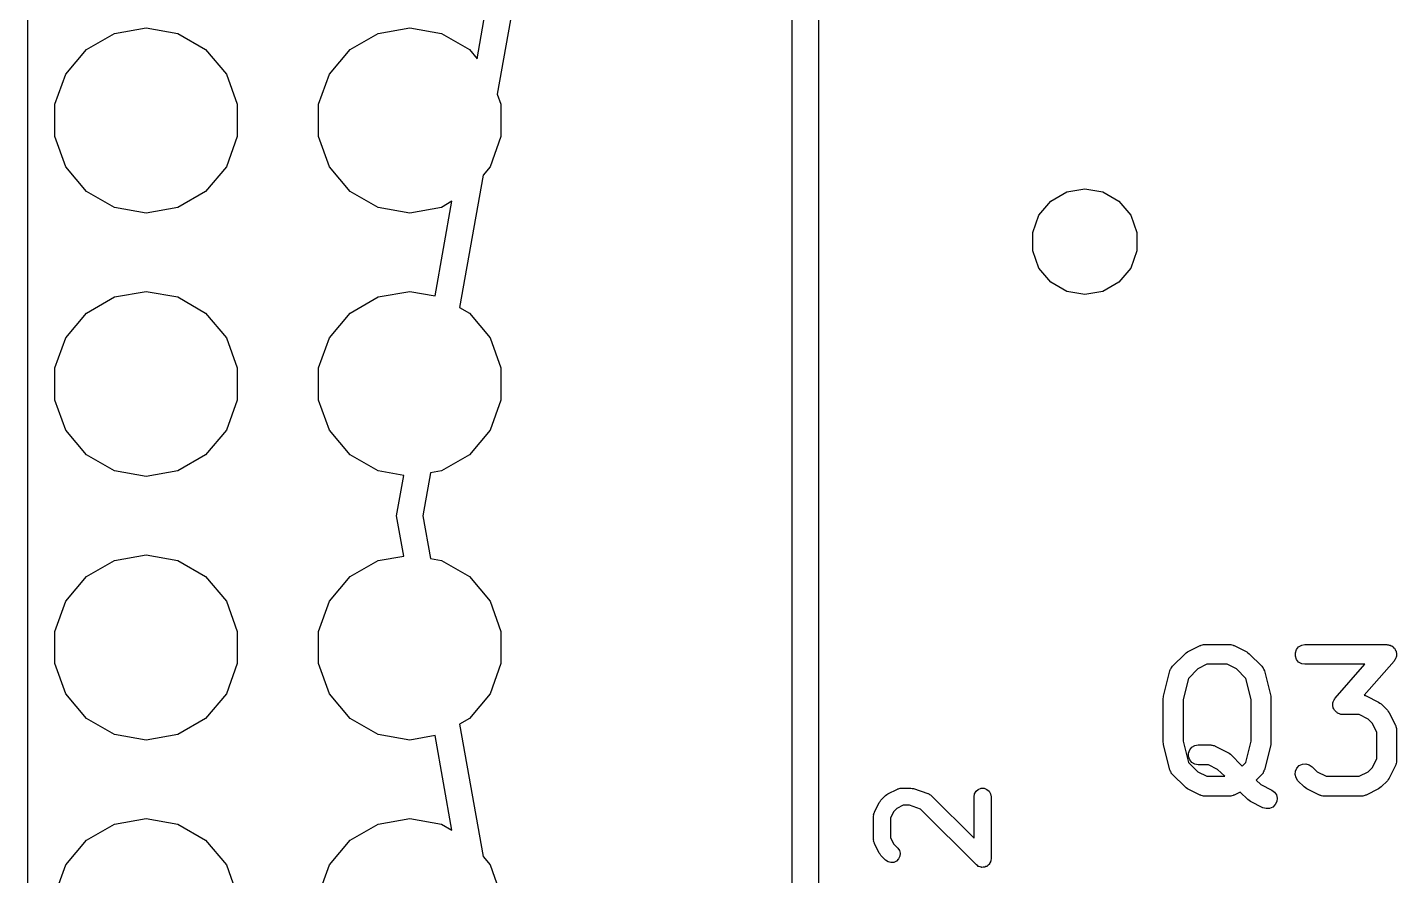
# Model space of a CAD drawing. Extents: x 173.7 to 229.3, y -126 to -74.1.
# Drawn here: x 182.1 to 192.49, y -102.73 to -96.29 of the extents above; entities that cross this region are included whole.
import ezdxf

# ---------------------------------------------------------------- set-up
doc = ezdxf.new("R2010")
doc.units = 0
doc.header["$MEASUREMENT"] = 0
doc.layers.add('BLACK', color=7, linetype='CONTINUOUS')

msp = doc.modelspace()

# ---------------------------------------------------------------- linework, layer by layer
at = {"layer": 'Black'}
for p, q in [((188.1, -91.2635), (188.1, -108.737)), ((187.9, -108.39), (187.9, -91.6099)), ((185.511, -96.5325), (185.81, -94.8354)), ((185.998, -94.9038), (185.664, -96.8006)), ((182.1, -95.5954), (182.1, -104.405)), ((182.548, -96.4617), (182.76, -96.3397)), ((182.76, -96.3397), (183, -96.2973)), ((183, -96.2973), (183.24, -96.3397)), ((183.24, -96.3397), (183.452, -96.4617)), ((184.548, -96.4617), (184.76, -96.3397)), ((184.76, -96.3397), (185, -96.2973)), ((185, -96.2973), (185.24, -96.3397)), ((185.24, -96.3397), (185.452, -96.4617)), ((182.391, -96.6487), (182.548, -96.4617)), ((183.452, -96.4617), (183.609, -96.6487)), ((184.391, -96.6487), (184.548, -96.4617)), ((185.452, -96.4617), (185.511, -96.5325)), ((182.308, -96.878), (182.391, -96.6487)), ((183.609, -96.6487), (183.692, -96.878)), ((184.308, -96.878), (184.391, -96.6487)), ((182.308, -97.122), (182.308, -96.878)), ((183.692, -96.878), (183.692, -97.122)), ((184.308, -97.122), (184.308, -96.878)), ((185.664, -96.8006), (185.692, -96.878)), ((185.692, -96.878), (185.692, -97.122)), ((182.391, -97.3513), (182.308, -97.122)), ((183.692, -97.122), (183.609, -97.3513)), ((184.391, -97.3513), (184.308, -97.122)), ((185.692, -97.122), (185.609, -97.3513)), ((182.548, -97.5383), (182.391, -97.3513)), ((183.609, -97.3513), (183.452, -97.5383)), ((184.548, -97.5383), (184.391, -97.3513)), ((185.609, -97.3513), (185.556, -97.4145)), ((185.556, -97.4145), (185.378, -98.4194)), ((182.76, -97.6603), (182.548, -97.5383)), ((183.452, -97.5383), (183.24, -97.6603)), ((184.76, -97.6603), (184.548, -97.5383)), ((185.194, -98.3315), (185.32, -97.6141)), ((185.32, -97.6141), (185.24, -97.6603)), ((189.772, -97.7192), (189.862, -97.6124)), ((189.862, -97.6124), (189.983, -97.5427)), ((189.983, -97.5427), (190.12, -97.5185)), ((190.12, -97.5185), (190.257, -97.5427)), ((190.257, -97.5427), (190.378, -97.6124)), ((190.378, -97.6124), (190.468, -97.7192)), ((183, -97.7027), (182.76, -97.6603)), ((183.24, -97.6603), (183, -97.7027)), ((185, -97.7027), (184.76, -97.6603)), ((185.24, -97.6603), (185, -97.7027)), ((189.725, -97.8503), (189.772, -97.7192)), ((190.468, -97.7192), (190.515, -97.8503)), ((189.725, -97.9897), (189.725, -97.8503)), ((190.515, -97.8503), (190.515, -97.9897)), ((189.772, -98.1208), (189.725, -97.9897)), ((190.515, -97.9897), (190.468, -98.1208)), ((189.862, -98.2276), (189.772, -98.1208)), ((190.468, -98.1208), (190.378, -98.2276)), ((189.983, -98.2973), (189.862, -98.2276)), ((190.378, -98.2276), (190.257, -98.2973)), ((182.548, -98.4617), (182.76, -98.3397)), ((182.76, -98.3397), (183, -98.2973)), ((183, -98.2973), (183.24, -98.3397)), ((183.24, -98.3397), (183.452, -98.4617)), ((184.548, -98.4617), (184.76, -98.3397)), ((184.76, -98.3397), (185, -98.2973)), ((185, -98.2973), (185.194, -98.3315)), ((190.12, -98.3215), (189.983, -98.2973)), ((190.257, -98.2973), (190.12, -98.3215)), ((185.378, -98.4194), (185.452, -98.4617)), ((182.391, -98.6487), (182.548, -98.4617)), ((183.452, -98.4617), (183.609, -98.6487)), ((184.391, -98.6487), (184.548, -98.4617)), ((185.452, -98.4617), (185.609, -98.6487)), ((182.308, -98.878), (182.391, -98.6487)), ((183.609, -98.6487), (183.692, -98.878)), ((184.308, -98.878), (184.391, -98.6487)), ((185.609, -98.6487), (185.692, -98.878)), ((182.308, -99.122), (182.308, -98.878)), ((183.692, -98.878), (183.692, -99.122)), ((184.308, -99.122), (184.308, -98.878)), ((185.692, -98.878), (185.692, -99.122)), ((182.391, -99.3513), (182.308, -99.122)), ((183.692, -99.122), (183.609, -99.3513)), ((184.391, -99.3513), (184.308, -99.122)), ((185.692, -99.122), (185.609, -99.3513)), ((182.548, -99.5383), (182.391, -99.3513)), ((183.609, -99.3513), (183.452, -99.5383)), ((184.548, -99.5383), (184.391, -99.3513)), ((185.609, -99.3513), (185.452, -99.5383)), ((182.76, -99.6603), (182.548, -99.5383)), ((183.452, -99.5383), (183.24, -99.6603)), ((184.76, -99.6603), (184.548, -99.5383)), ((185.452, -99.5383), (185.24, -99.6603)), ((183, -99.7027), (182.76, -99.6603)), ((183.24, -99.6603), (183, -99.7027)), ((184.954, -99.6945), (184.76, -99.6603)), ((184.9, -100), (184.954, -99.6945)), ((185.157, -99.675), (185.1, -100)), ((185.24, -99.6603), (185.157, -99.675)), ((184.954, -100.306), (184.9, -100)), ((185.1, -100), (185.157, -100.325)), ((182.76, -100.34), (183, -100.297)), ((183, -100.297), (183.24, -100.34)), ((184.76, -100.34), (184.954, -100.306)), ((182.548, -100.462), (182.76, -100.34)), ((183.24, -100.34), (183.452, -100.462)), ((184.548, -100.462), (184.76, -100.34)), ((185.157, -100.325), (185.24, -100.34)), ((185.24, -100.34), (185.452, -100.462)), ((182.391, -100.649), (182.548, -100.462)), ((183.452, -100.462), (183.609, -100.649)), ((184.391, -100.649), (184.548, -100.462)), ((185.452, -100.462), (185.609, -100.649)), ((182.308, -100.878), (182.391, -100.649)), ((183.609, -100.649), (183.692, -100.878)), ((184.308, -100.878), (184.391, -100.649)), ((185.609, -100.649), (185.692, -100.878)), ((182.308, -101.122), (182.308, -100.878)), ((183.692, -100.878), (183.692, -101.122)), ((184.308, -101.122), (184.308, -100.878)), ((185.692, -100.878), (185.692, -101.122)), ((190.88, -101.047), (190.89, -101.04)), ((190.89, -101.04), (190.9, -101.033)), ((190.9, -101.033), (190.995, -100.985)), ((190.995, -100.985), (190.999, -100.984)), ((190.999, -100.984), (191.003, -100.982)), ((191.003, -100.982), (191.012, -100.98)), ((191.012, -100.98), (191.02, -100.978)), ((191.02, -100.978), (191.024, -100.978)), ((191.024, -100.978), (191.029, -100.977)), ((191.029, -100.977), (191.219, -100.977)), ((191.219, -100.977), (191.223, -100.978)), ((191.223, -100.978), (191.228, -100.978)), ((191.228, -100.978), (191.236, -100.98)), ((191.236, -100.98), (191.245, -100.982)), ((191.245, -100.982), (191.248, -100.984)), ((191.248, -100.984), (191.253, -100.985)), ((191.253, -100.985), (191.348, -101.033)), ((191.348, -101.033), (191.357, -101.04)), ((191.357, -101.04), (191.367, -101.047)), ((191.717, -101.039), (191.726, -101.015)), ((191.717, -101.065), (191.717, -101.039)), ((191.726, -101.015), (191.742, -100.995)), ((191.742, -100.995), (191.765, -100.982)), ((191.765, -100.982), (191.79, -100.977)), ((191.79, -100.977), (192.41, -100.977)), ((192.41, -100.977), (192.417, -100.979)), ((192.417, -100.979), (192.424, -100.979)), ((192.424, -100.979), (192.429, -100.981)), ((192.429, -100.981), (192.435, -100.982)), ((192.435, -100.982), (192.442, -100.986)), ((192.442, -100.986), (192.448, -100.988)), ((192.448, -100.988), (192.453, -100.992)), ((192.453, -100.992), (192.458, -100.995)), ((192.458, -100.995), (192.462, -101.001)), ((192.462, -101.001), (192.468, -101.005)), ((192.468, -101.005), (192.471, -101.01)), ((192.471, -101.01), (192.474, -101.015)), ((192.474, -101.015), (192.477, -101.022)), ((192.477, -101.022), (192.481, -101.028)), ((192.481, -101.028), (192.481, -101.034)), ((192.481, -101.034), (192.483, -101.039)), ((192.483, -101.039), (192.483, -101.047)), ((182.391, -101.351), (182.308, -101.122)), ((183.692, -101.122), (183.609, -101.351)), ((184.391, -101.351), (184.308, -101.122)), ((185.692, -101.122), (185.609, -101.351)), ((190.776, -101.153), (190.781, -101.148)), ((190.781, -101.148), (190.785, -101.142)), ((190.785, -101.142), (190.88, -101.047)), ((191.046, -101.127), (190.978, -101.162)), ((191.201, -101.127), (191.046, -101.127)), ((191.27, -101.162), (191.201, -101.127)), ((191.367, -101.047), (191.463, -101.142)), ((191.463, -101.142), (191.467, -101.148)), ((191.467, -101.148), (191.472, -101.153)), ((191.726, -101.09), (191.717, -101.065)), ((191.742, -101.11), (191.726, -101.09)), ((191.765, -101.123), (191.742, -101.11)), ((191.79, -101.127), (191.765, -101.123)), ((192.244, -101.127), (191.79, -101.127)), ((192.02, -101.384), (192.244, -101.127)), ((192.466, -101.102), (192.238, -101.362)), ((192.47, -101.095), (192.466, -101.102)), ((192.474, -101.09), (192.47, -101.095)), ((192.476, -101.084), (192.474, -101.09)), ((192.479, -101.079), (192.476, -101.084)), ((192.481, -101.072), (192.479, -101.079)), ((192.483, -101.065), (192.481, -101.072)), ((192.483, -101.047), (192.485, -101.054)), ((192.485, -101.054), (192.483, -101.06)), ((192.483, -101.06), (192.483, -101.065)), ((190.718, -101.368), (190.765, -101.177)), ((190.765, -101.177), (190.768, -101.17)), ((190.768, -101.17), (190.77, -101.164)), ((190.77, -101.164), (190.774, -101.159)), ((190.774, -101.159), (190.776, -101.153)), ((190.906, -101.234), (190.865, -101.395)), ((190.978, -101.162), (190.906, -101.234)), ((191.342, -101.234), (191.27, -101.162)), ((191.382, -101.395), (191.342, -101.234)), ((191.472, -101.153), (191.474, -101.159)), ((191.474, -101.159), (191.477, -101.164)), ((191.477, -101.164), (191.479, -101.17)), ((191.479, -101.17), (191.482, -101.177)), ((191.482, -101.177), (191.53, -101.368)), ((182.548, -101.538), (182.391, -101.351)), ((183.609, -101.351), (183.452, -101.538)), ((184.548, -101.538), (184.391, -101.351)), ((185.609, -101.351), (185.452, -101.538)), ((190.715, -101.386), (190.717, -101.377)), ((190.715, -101.719), (190.715, -101.386)), ((190.717, -101.377), (190.718, -101.368)), ((190.865, -101.395), (190.865, -101.71)), ((191.382, -101.71), (191.382, -101.395)), ((191.53, -101.368), (191.531, -101.377)), ((191.531, -101.377), (191.532, -101.386)), ((191.532, -101.386), (191.532, -101.719)), ((192.001, -101.432), (192.002, -101.426)), ((192.002, -101.439), (192.001, -101.432)), ((192.002, -101.42), (192.005, -101.413)), ((192.002, -101.426), (192.002, -101.42)), ((192.002, -101.446), (192.002, -101.439)), ((192.004, -101.452), (192.002, -101.446)), ((192.005, -101.458), (192.004, -101.452)), ((192.005, -101.413), (192.006, -101.406)), ((192.009, -101.464), (192.005, -101.458)), ((192.006, -101.406), (192.009, -101.401)), ((192.009, -101.401), (192.011, -101.396)), ((192.011, -101.396), (192.016, -101.39)), ((192.016, -101.39), (192.02, -101.384)), ((192.238, -101.362), (192.245, -101.363)), ((192.245, -101.363), (192.248, -101.365)), ((192.248, -101.365), (192.253, -101.366)), ((192.253, -101.366), (192.348, -101.414)), ((192.348, -101.414), (192.357, -101.421)), ((192.357, -101.421), (192.367, -101.428)), ((192.367, -101.428), (192.415, -101.476)), ((182.76, -101.66), (182.548, -101.538)), ((183.452, -101.538), (183.24, -101.66)), ((184.76, -101.66), (184.548, -101.538)), ((185.452, -101.538), (185.378, -101.581)), ((192.011, -101.471), (192.009, -101.464)), ((192.015, -101.475), (192.011, -101.471)), ((192.018, -101.48), (192.015, -101.475)), ((192.023, -101.485), (192.018, -101.48)), ((192.028, -101.491), (192.023, -101.485)), ((192.033, -101.494), (192.028, -101.491)), ((192.037, -101.497), (192.033, -101.494)), ((192.044, -101.5), (192.037, -101.497)), ((192.051, -101.504), (192.044, -101.5)), ((192.056, -101.505), (192.051, -101.504)), ((192.062, -101.507), (192.056, -101.505)), ((192.069, -101.507), (192.062, -101.507)), ((192.076, -101.508), (192.069, -101.507)), ((192.201, -101.508), (192.076, -101.508)), ((192.27, -101.543), (192.201, -101.508)), ((192.3, -101.573), (192.27, -101.543)), ((192.415, -101.476), (192.422, -101.485)), ((192.422, -101.485), (192.429, -101.495)), ((192.429, -101.495), (192.477, -101.59)), ((183, -101.703), (182.76, -101.66)), ((183.24, -101.66), (183, -101.703)), ((185, -101.703), (184.76, -101.66)), ((185.194, -101.668), (185, -101.703)), ((185.32, -102.386), (185.194, -101.668)), ((185.378, -101.581), (185.556, -102.586)), ((192.335, -101.642), (192.3, -101.573)), ((192.335, -101.844), (192.335, -101.642)), ((192.477, -101.59), (192.478, -101.594)), ((192.478, -101.594), (192.48, -101.598)), ((192.48, -101.598), (192.482, -101.607)), ((192.482, -101.607), (192.484, -101.615)), ((192.484, -101.615), (192.484, -101.62)), ((192.484, -101.62), (192.485, -101.624)), ((192.485, -101.624), (192.485, -101.862)), ((190.717, -101.728), (190.715, -101.719)), ((190.718, -101.737), (190.717, -101.728)), ((190.765, -101.928), (190.718, -101.737)), ((190.865, -101.71), (190.906, -101.871)), ((190.916, -101.777), (190.933, -101.757)), ((190.933, -101.757), (190.955, -101.744)), ((190.955, -101.744), (190.981, -101.739)), ((190.981, -101.739), (191.076, -101.739)), ((191.076, -101.739), (191.08, -101.74)), ((191.08, -101.74), (191.085, -101.74)), ((191.085, -101.74), (191.093, -101.742)), ((191.093, -101.742), (191.102, -101.744)), ((191.102, -101.744), (191.106, -101.746)), ((191.106, -101.746), (191.11, -101.747)), ((191.11, -101.747), (191.205, -101.795)), ((191.342, -101.871), (191.382, -101.71)), ((191.53, -101.737), (191.482, -101.928)), ((191.531, -101.728), (191.53, -101.737)), ((191.532, -101.719), (191.531, -101.728)), ((190.906, -101.871), (190.978, -101.943)), ((190.907, -101.801), (190.916, -101.777)), ((190.907, -101.827), (190.907, -101.801)), ((190.916, -101.852), (190.907, -101.827)), ((190.933, -101.872), (190.916, -101.852)), ((190.955, -101.885), (190.933, -101.872)), ((191.205, -101.795), (191.215, -101.802)), ((191.215, -101.802), (191.224, -101.809)), ((191.224, -101.809), (191.314, -101.899)), ((191.314, -101.899), (191.342, -101.871)), ((192.3, -101.913), (192.335, -101.844)), ((192.484, -101.87), (192.482, -101.879)), ((192.485, -101.862), (192.484, -101.866)), ((192.484, -101.866), (192.484, -101.87)), ((190.768, -101.934), (190.765, -101.928)), ((190.77, -101.941), (190.768, -101.934)), ((190.774, -101.946), (190.77, -101.941)), ((190.776, -101.952), (190.774, -101.946)), ((190.781, -101.957), (190.776, -101.952)), ((190.785, -101.963), (190.781, -101.957)), ((190.88, -102.058), (190.785, -101.963)), ((190.981, -101.889), (190.955, -101.885)), ((190.978, -101.943), (191.046, -101.977)), ((191.058, -101.889), (190.981, -101.889)), ((191.046, -101.977), (191.181, -101.977)), ((191.127, -101.924), (191.058, -101.889)), ((191.181, -101.977), (191.127, -101.924)), ((191.463, -101.963), (191.42, -102.005)), ((191.467, -101.957), (191.463, -101.963)), ((191.472, -101.952), (191.467, -101.957)), ((191.474, -101.946), (191.472, -101.952)), ((191.477, -101.941), (191.474, -101.946)), ((191.479, -101.934), (191.477, -101.941)), ((191.482, -101.928), (191.479, -101.934)), ((191.716, -101.964), (191.718, -101.938)), ((191.723, -101.989), (191.716, -101.964)), ((191.718, -101.938), (191.729, -101.914)), ((191.729, -101.914), (191.747, -101.896)), ((191.747, -101.896), (191.771, -101.885)), ((191.771, -101.885), (191.797, -101.882)), ((191.797, -101.882), (191.822, -101.889)), ((191.822, -101.889), (191.844, -101.904)), ((191.844, -101.904), (191.883, -101.943)), ((191.883, -101.943), (191.951, -101.977)), ((191.951, -101.977), (192.201, -101.977)), ((192.201, -101.977), (192.27, -101.943)), ((192.27, -101.943), (192.3, -101.913)), ((192.477, -101.895), (192.429, -101.991)), ((192.478, -101.891), (192.477, -101.895)), ((192.48, -101.888), (192.478, -101.891)), ((192.482, -101.879), (192.48, -101.888)), ((188.626, -102.11), (188.699, -102.074)), ((188.699, -102.074), (188.702, -102.073)), ((188.702, -102.073), (188.706, -102.071)), ((188.706, -102.071), (188.713, -102.07)), ((188.713, -102.07), (188.72, -102.067)), ((188.72, -102.067), (188.724, -102.068)), ((188.724, -102.068), (188.728, -102.067)), ((188.728, -102.067), (188.8, -102.067)), ((188.8, -102.067), (188.811, -102.069)), ((188.811, -102.069), (188.821, -102.07)), ((188.821, -102.07), (188.93, -102.107)), ((189.295, -102.09), (189.312, -102.076)), ((189.312, -102.076), (189.333, -102.068)), ((189.333, -102.068), (189.356, -102.068)), ((189.356, -102.068), (189.377, -102.076)), ((189.377, -102.076), (189.394, -102.09)), ((190.89, -102.065), (190.88, -102.058)), ((190.9, -102.072), (190.89, -102.065)), ((190.995, -102.119), (190.9, -102.072)), ((191.42, -102.005), (191.454, -102.038)), ((191.454, -102.038), (191.538, -102.081)), ((191.538, -102.081), (191.559, -102.096)), ((191.737, -102.01), (191.723, -101.989)), ((191.785, -102.058), (191.737, -102.01)), ((191.795, -102.065), (191.785, -102.058)), ((191.805, -102.072), (191.795, -102.065)), ((191.9, -102.119), (191.805, -102.072)), ((192.348, -102.072), (192.253, -102.119)), ((192.357, -102.065), (192.348, -102.072)), ((192.367, -102.058), (192.357, -102.065)), ((192.415, -102.01), (192.367, -102.058)), ((192.422, -102), (192.415, -102.01)), ((192.429, -101.991), (192.422, -102)), ((188.525, -102.248), (188.561, -102.175)), ((188.561, -102.175), (188.567, -102.167)), ((188.567, -102.167), (188.573, -102.158)), ((188.573, -102.158), (188.609, -102.122)), ((188.609, -102.122), (188.618, -102.116)), ((188.618, -102.116), (188.626, -102.11)), ((188.93, -102.107), (188.933, -102.108)), ((188.933, -102.108), (188.937, -102.109)), ((188.937, -102.109), (188.943, -102.114)), ((188.943, -102.114), (188.95, -102.117)), ((188.95, -102.117), (188.952, -102.12)), ((188.952, -102.12), (188.955, -102.122)), ((188.955, -102.122), (189.28, -102.447)), ((189.28, -102.132), (189.284, -102.11)), ((189.28, -102.447), (189.28, -102.132)), ((189.284, -102.11), (189.295, -102.09)), ((189.394, -102.09), (189.406, -102.11)), ((189.406, -102.11), (189.409, -102.132)), ((189.409, -102.132), (189.409, -102.603)), ((190.999, -102.121), (190.995, -102.119)), ((191.003, -102.123), (190.999, -102.121)), ((191.012, -102.124), (191.003, -102.123)), ((191.02, -102.127), (191.012, -102.124)), ((191.024, -102.127), (191.02, -102.127)), ((191.029, -102.127), (191.024, -102.127)), ((191.219, -102.127), (191.029, -102.127)), ((191.223, -102.127), (191.219, -102.127)), ((191.228, -102.127), (191.223, -102.127)), ((191.236, -102.124), (191.228, -102.127)), ((191.245, -102.123), (191.236, -102.124)), ((191.248, -102.121), (191.245, -102.123)), ((191.253, -102.119), (191.248, -102.121)), ((191.299, -102.096), (191.253, -102.119)), ((191.356, -102.153), (191.299, -102.096)), ((191.366, -102.16), (191.356, -102.153)), ((191.376, -102.167), (191.366, -102.16)), ((191.471, -102.215), (191.376, -102.167)), ((191.559, -102.096), (191.574, -102.118)), ((191.577, -102.169), (191.565, -102.192)), ((191.574, -102.118), (191.58, -102.143)), ((191.58, -102.143), (191.577, -102.169)), ((191.904, -102.121), (191.9, -102.119)), ((191.908, -102.123), (191.904, -102.121)), ((191.916, -102.124), (191.908, -102.123)), ((191.925, -102.127), (191.916, -102.124)), ((191.929, -102.127), (191.925, -102.127)), ((191.933, -102.127), (191.929, -102.127)), ((192.219, -102.127), (191.933, -102.127)), ((192.223, -102.127), (192.219, -102.127)), ((192.228, -102.127), (192.223, -102.127)), ((192.236, -102.124), (192.228, -102.127)), ((192.245, -102.123), (192.236, -102.124)), ((192.248, -102.121), (192.245, -102.123)), ((192.253, -102.119), (192.248, -102.121)), ((188.518, -102.269), (188.521, -102.262)), ((188.519, -102.273), (188.518, -102.269)), ((188.518, -102.277), (188.519, -102.273)), ((188.518, -102.458), (188.518, -102.277)), ((188.521, -102.262), (188.522, -102.255)), ((188.522, -102.255), (188.524, -102.251)), ((188.524, -102.251), (188.525, -102.248)), ((188.672, -102.243), (188.647, -102.292)), ((188.647, -102.292), (188.647, -102.443)), ((188.694, -102.221), (188.672, -102.243)), ((188.743, -102.196), (188.694, -102.221)), ((188.79, -102.196), (188.743, -102.196)), ((188.874, -102.225), (188.79, -102.196)), ((189.299, -102.649), (188.874, -102.225)), ((191.496, -102.222), (191.471, -102.215)), ((191.522, -102.221), (191.496, -102.222)), ((191.546, -102.21), (191.522, -102.221)), ((191.565, -102.192), (191.546, -102.21)), ((182.548, -102.462), (182.76, -102.34)), ((182.76, -102.34), (183, -102.297)), ((183, -102.297), (183.24, -102.34)), ((183.24, -102.34), (183.452, -102.462)), ((184.548, -102.462), (184.76, -102.34)), ((184.76, -102.34), (185, -102.297)), ((185, -102.297), (185.24, -102.34)), ((185.24, -102.34), (185.32, -102.386)), ((182.391, -102.649), (182.548, -102.462)), ((183.452, -102.462), (183.609, -102.649)), ((184.391, -102.649), (184.548, -102.462)), ((188.519, -102.462), (188.518, -102.458)), ((188.518, -102.466), (188.519, -102.462)), ((188.521, -102.473), (188.518, -102.466)), ((188.522, -102.48), (188.521, -102.473)), ((188.524, -102.484), (188.522, -102.48)), ((188.525, -102.487), (188.524, -102.484)), ((188.561, -102.56), (188.525, -102.487)), ((188.647, -102.443), (188.672, -102.492)), ((188.672, -102.492), (188.701, -102.521)), ((185.556, -102.586), (185.609, -102.649)), ((188.567, -102.568), (188.561, -102.56)), ((188.573, -102.577), (188.567, -102.568)), ((188.609, -102.613), (188.573, -102.577)), ((188.701, -102.521), (188.714, -102.54)), ((188.718, -102.584), (188.708, -102.604)), ((188.714, -102.54), (188.72, -102.561)), ((188.72, -102.561), (188.718, -102.584)), ((189.409, -102.603), (189.408, -102.612)), ((182.308, -102.878), (182.391, -102.649)), ((183.609, -102.649), (183.692, -102.878)), ((184.308, -102.878), (184.391, -102.649)), ((185.609, -102.649), (185.692, -102.878)), ((188.628, -102.626), (188.609, -102.613)), ((188.65, -102.632), (188.628, -102.626)), ((188.672, -102.63), (188.65, -102.632)), ((188.692, -102.62), (188.672, -102.63)), ((188.708, -102.604), (188.692, -102.62)), ((189.306, -102.654), (189.299, -102.649)), ((189.312, -102.66), (189.306, -102.654)), ((189.315, -102.66), (189.312, -102.66)), ((189.317, -102.662), (189.315, -102.66)), ((189.326, -102.664), (189.317, -102.662)), ((189.333, -102.667), (189.326, -102.664)), ((189.336, -102.667), (189.333, -102.667)), ((189.339, -102.668), (189.336, -102.667)), ((189.348, -102.667), (189.339, -102.668)), ((189.356, -102.667), (189.348, -102.667)), ((189.359, -102.666), (189.356, -102.667)), ((189.361, -102.666), (189.359, -102.666)), ((189.369, -102.662), (189.361, -102.666)), ((189.377, -102.66), (189.369, -102.662)), ((189.379, -102.658), (189.377, -102.66)), ((189.382, -102.656), (189.379, -102.658)), ((189.388, -102.65), (189.382, -102.656)), ((189.394, -102.645), (189.388, -102.65)), ((189.396, -102.643), (189.394, -102.645)), ((189.398, -102.641), (189.396, -102.643)), ((189.401, -102.633), (189.398, -102.641)), ((189.406, -102.626), (189.401, -102.633)), ((189.407, -102.62), (189.406, -102.623)), ((189.406, -102.623), (189.406, -102.626)), ((189.408, -102.612), (189.407, -102.62))]:
    msp.add_line(p, q, dxfattribs=at)

doc.saveas('drawing.dxf')
